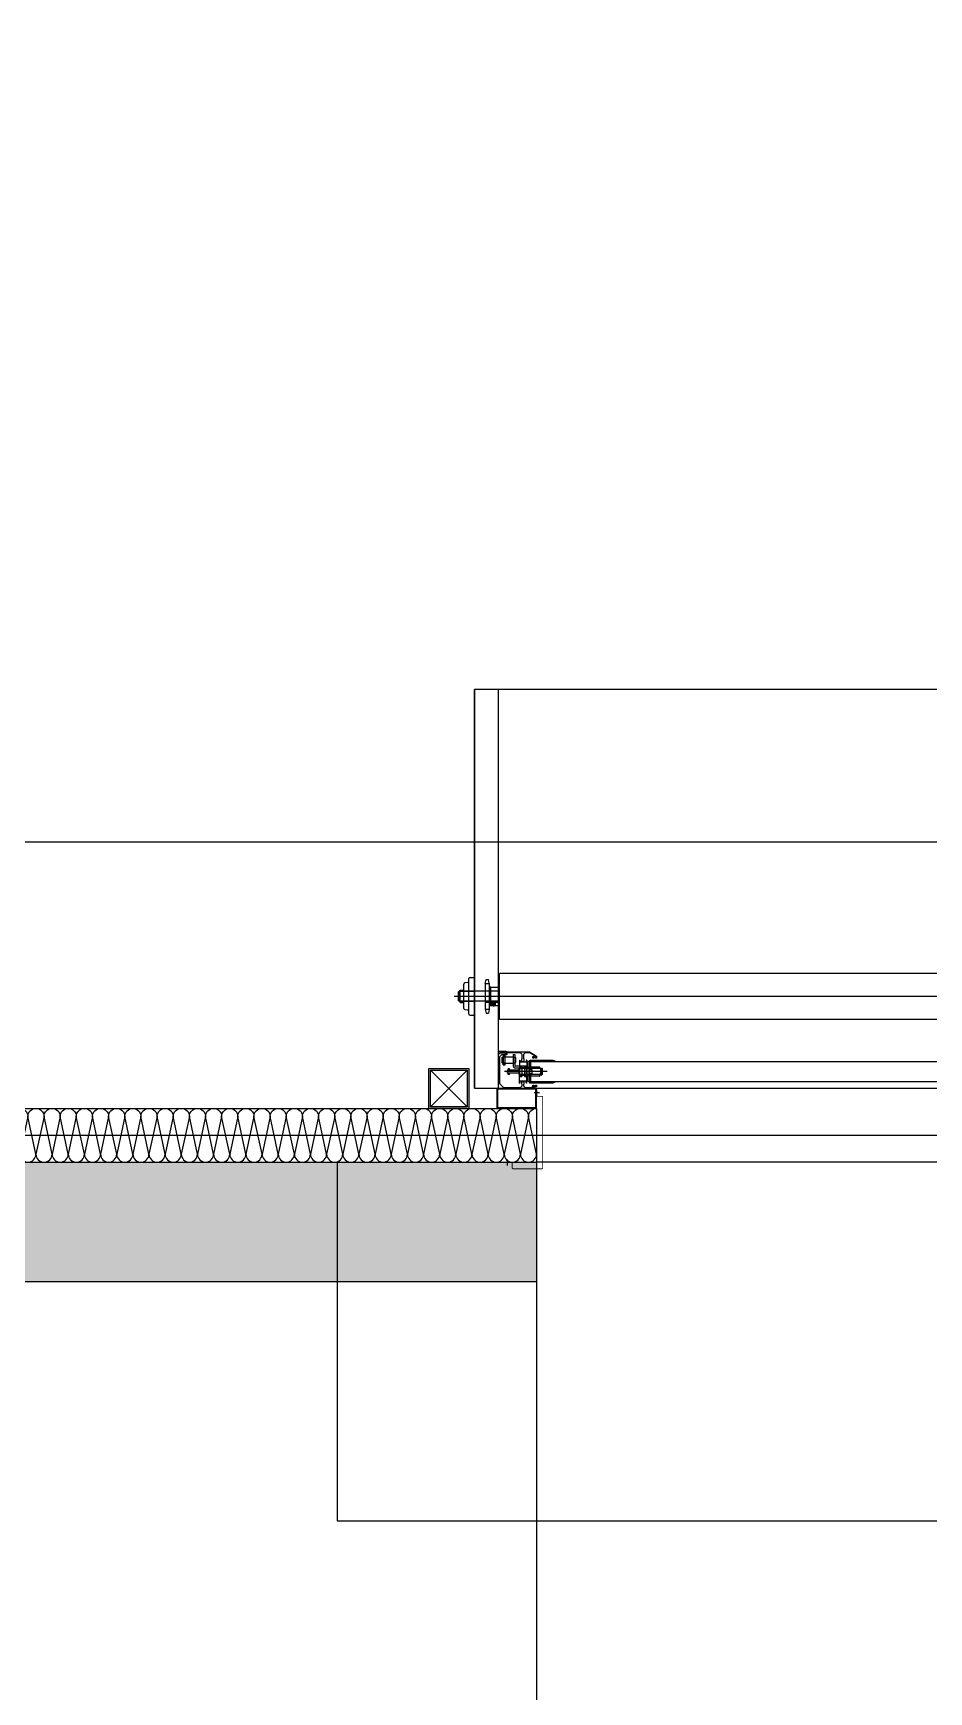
# Model space of a CAD drawing. Header units: millimetres. Extents: x 9 to 147, y 4 to 115.
# Drawn here: x 47.637 to 49.884, y 41.136 to 45.297 of the extents above; entities that cross this region are included whole.
import ezdxf

# ---------------------------------------------------------------- set-up
doc = ezdxf.new("R2010")
doc.units = ezdxf.units.MM
doc.header["$LTSCALE"] = 200
doc.linetypes.add('XR-PLAN$0$HIDDENX2', pattern=[0.75, 0.5, -0.25])
doc.layers.add('AREA', color=30, linetype='Continuous', plot=False)
for name, color, linetype in [('XR-PLAN$0$253', 252, 'Continuous'), ('XR-PLAN$0$AA-WAXM-FRAM', 252, 'Continuous'), ('XR-PLAN$0$COL', 252, 'Continuous'), ('XR-PLAN$0$ELE-6', 252, 'Continuous'), ('XR-PLAN$0$ELE-7', 252, 'Continuous'), ('XR-PLAN$0$HAT', 252, 'Continuous'), ('XR-PLAN$0$HAT-BRICK', 252, 'Continuous'), ('XR-PLAN$0$HAT-INS', 252, 'Continuous'), ('XR-PLAN$0$HID', 252, 'XR-PLAN$0$HIDDENX2'), ('XR-PLAN$0$SHUTTER', 252, 'Continuous'), ('XR-PLAN$0$● 191031_DR 및 VE 반영', 252, 'Continuous')]:
    doc.layers.add(name, color=color, linetype=linetype)

# ---------------------------------------------------------------- blocks, each defined once
blk = doc.blocks.new('*U82')
at = {"layer": 'XR-PLAN$0$HAT-INS'}
for points in [[(-39048.1, 0, -0.414214), (-39063.1, 15), (-39048.1, 85, 1), (-39078.1, 85), (-39063.1, 15, -0.414214), (-39078.1, 0, 0.414214)], [(-39018.1, 0, -0.414214), (-39033.1, 15), (-39018.1, 85, 1), (-39048.1, 85), (-39033.1, 15, -0.414214), (-39048.1, 0, 0.414214)], [(-38988.1, 0, -0.414214), (-39003.1, 15), (-38988.1, 85, 1), (-39018.1, 85), (-39003.1, 15, -0.414214), (-39018.1, 0, 0.414214)], [(-38958.1, 0, -0.414214), (-38973.1, 15), (-38958.1, 85, 1), (-38988.1, 85), (-38973.1, 15, -0.414214), (-38988.1, 0, 0.414214)], [(-38928.1, 0, -0.414214), (-38943.1, 15), (-38928.1, 85, 1), (-38958.1, 85), (-38943.1, 15, -0.414214), (-38958.1, 0, 0.414214)], [(-38898.1, 0, -0.414214), (-38913.1, 15), (-38898.1, 85, 1), (-38928.1, 85), (-38913.1, 15, -0.414214), (-38928.1, 0, 0.414214)], [(-38868.1, 0, -0.414214), (-38883.1, 15), (-38868.1, 85, 1), (-38898.1, 85), (-38883.1, 15, -0.414214), (-38898.1, 0, 0.414214)], [(-38838.1, 0, -0.414214), (-38853.1, 15), (-38838.1, 85, 1), (-38868.1, 85), (-38853.1, 15, -0.414214), (-38868.1, 0, 0.414214)], [(-38808.1, 0, -0.414214), (-38823.1, 15), (-38808.1, 85, 1), (-38838.1, 85), (-38823.1, 15, -0.414214), (-38838.1, 0, 0.414214)], [(-38778.1, 0, -0.414214), (-38793.1, 15), (-38778.1, 85, 1), (-38808.1, 85), (-38793.1, 15, -0.414214), (-38808.1, 0, 0.414214)], [(-38748.1, 0, -0.414214), (-38763.1, 15), (-38748.1, 85, 1), (-38778.1, 85), (-38763.1, 15, -0.414214), (-38778.1, 0, 0.414214)], [(-38718.1, 0, -0.414214), (-38733.1, 15), (-38718.1, 85, 1), (-38748.1, 85), (-38733.1, 15, -0.414214), (-38748.1, 0, 0.414214)], [(-38688.1, 0, -0.414214), (-38703.1, 15), (-38688.1, 85, 1), (-38718.1, 85), (-38703.1, 15, -0.414214), (-38718.1, 0, 0.414214)], [(-38658.1, 0, -0.414214), (-38673.1, 15), (-38658.1, 85, 1), (-38688.1, 85), (-38673.1, 15, -0.414214), (-38688.1, 0, 0.414214)], [(-38628.1, 0, -0.414214), (-38643.1, 15), (-38628.1, 85, 1), (-38658.1, 85), (-38643.1, 15, -0.414214), (-38658.1, 0, 0.414214)], [(-38598.1, 0, -0.414214), (-38613.1, 15), (-38598.1, 85, 1), (-38628.1, 85), (-38613.1, 15, -0.414214), (-38628.1, 0, 0.414214)], [(-38568.1, 0, -0.414214), (-38583.1, 15), (-38568.1, 85, 1), (-38598.1, 85), (-38583.1, 15, -0.414214), (-38598.1, 0, 0.414214)], [(-38538.1, 0, -0.414214), (-38553.1, 15), (-38538.1, 85, 1), (-38568.1, 85), (-38553.1, 15, -0.414214), (-38568.1, 0, 0.414214)], [(-38508.1, 0, -0.414214), (-38523.1, 15), (-38508.1, 85, 1), (-38538.1, 85), (-38523.1, 15, -0.414214), (-38538.1, 0, 0.414214)], [(-38478.1, 0, -0.414214), (-38493.1, 15), (-38478.1, 85, 1), (-38508.1, 85), (-38493.1, 15, -0.414214), (-38508.1, 0, 0.414214)], [(-38448.1, 0, -0.414214), (-38463.1, 15), (-38448.1, 85, 1), (-38478.1, 85), (-38463.1, 15, -0.414214), (-38478.1, 0, 0.414214)], [(-38418.1, 0, -0.414214), (-38433.1, 15), (-38418.1, 85, 1), (-38448.1, 85), (-38433.1, 15, -0.414214), (-38448.1, 0, 0.414214)], [(-38388.1, 0, -0.414214), (-38403.1, 15), (-38388.1, 85, 1), (-38418.1, 85), (-38403.1, 15, -0.414214), (-38418.1, 0, 0.414214)], [(-38358.1, 0, -0.414214), (-38373.1, 15), (-38358.1, 85, 1), (-38388.1, 85), (-38373.1, 15, -0.414214), (-38388.1, 0, 0.414214)], [(-38328.1, 0, -0.414214), (-38343.1, 15), (-38328.1, 85, 1), (-38358.1, 85), (-38343.1, 15, -0.414214), (-38358.1, 0, 0.414214)], [(-38298.1, 0, -0.414214), (-38313.1, 15), (-38298.1, 85, 1), (-38328.1, 85), (-38313.1, 15, -0.414214), (-38328.1, 0, 0.414214)], [(-38268.1, 0, -0.414214), (-38283.1, 15), (-38268.1, 85, 1), (-38298.1, 85), (-38283.1, 15, -0.414214), (-38298.1, 0, 0.414214)], [(-38238.1, 0, -0.414214), (-38253.1, 15), (-38238.1, 85, 1), (-38268.1, 85), (-38253.1, 15, -0.414214), (-38268.1, 0, 0.414214)], [(-38208.1, 0, -0.414214), (-38223.1, 15), (-38208.1, 85, 1), (-38238.1, 85), (-38223.1, 15, -0.414214), (-38238.1, 0, 0.414214)], [(-38178.1, 0, -0.414214), (-38193.1, 15), (-38178.1, 85, 1), (-38208.1, 85), (-38193.1, 15, -0.414214), (-38208.1, 0, 0.414214)], [(-38148.1, 0, -0.414214), (-38163.1, 15), (-38148.1, 85, 1), (-38178.1, 85), (-38163.1, 15, -0.414214), (-38178.1, 0, 0.414214)], [(-38118.1, 0, -0.414214), (-38133.1, 15), (-38118.1, 85, 1), (-38148.1, 85), (-38133.1, 15, -0.414214), (-38148.1, 0, 0.414214)]]:
    blk.add_lwpolyline(points, format="xyb", dxfattribs=at)
blk = doc.blocks.new('XR-PLAN$0$SQ-PIPE-100X100X4.5TP')
at = {"layer": 'XR-PLAN$0$AA-WAXM-FRAM'}
for p, q in [((-96, 96), (-4, 4)), ((-4, 96), (-96, 4))]:
    blk.add_line(p, q, dxfattribs=at)
for points in [[(0, 100), (0, 0), (-100, 0), (-100, 100)], [(-4, 96), (-4, 4), (-96, 4), (-96, 96)]]:
    blk.add_lwpolyline(points, close=True, dxfattribs=at)
blk = doc.blocks.new('XR-PLAN$0$X-PIPE-1PL')
blk.add_blockref('XR-PLAN$0$SQ-PIPE-100X100X4.5TP', (7230, -43300))
blk = doc.blocks.new('XR-PLAN$0$A$C6EAA444C')
for p, q in [((0, 23.7), (0, 0.3)), ((0, 23.7), (0, 23.1)), ((0, 20.4), (0, 19.8)), ((0, 3.6), (0, 4.2)), ((0, 0.3), (0, 0.9)), ((1.8, 22.9), (0.2, 22.9)), ((1.8, 20.6), (0.2, 20.6)), ((1.8, 3.4), (0.2, 3.4)), ((1.8, 1.1), (0.2, 1.1)), ((4.7, 24), (0.3, 24)), ((0.3, 19.5), (4.7, 19.5)), ((0.3, 4.5), (4.7, 4.5)), ((4.7, 0), (0.3, 0)), ((4.8, 22.9), (3.2, 22.9)), ((4.8, 20.6), (3.2, 20.6)), ((4.8, 3.4), (3.2, 3.4)), ((4.8, 1.1), (3.2, 1.1)), ((5, 0.3), (5, 23.7)), ((5, 23.1), (5, 23.7)), ((5, 19.8), (5, 20.4)), ((5, 4.2), (5, 3.6)), ((5, 0.9), (5, 0.3))]:
    blk.add_line(p, q)
for centre in [(2.5, 21.8), (2.5, 2.2)]:
    blk.add_circle(centre, 1.37)
for centre, radius, start, end in [((0.3, 23.7), 0.3, 90, 180), ((0.2, 23.1), 0.2, 180, 270), ((0.2, 20.4), 0.2, 90, 180), ((0.3, 19.8), 0.3, 180, 270), ((0.3, 4.2), 0.3, 90, 180), ((0.2, 3.6), 0.2, 180, 270), ((0.2, 0.9), 0.2, 90, 180), ((0.3, 0.3), 0.3, 180, 270), ((4.7, 23.7), 0.3, 0, 90), ((4.7, 19.8), 0.3, 270, 0), ((4.7, 4.2), 0.3, 0, 90), ((4.7, 0.3), 0.3, 270, 0), ((4.8, 23.1), 0.2, 270, 0), ((4.8, 20.4), 0.2, 0, 90), ((4.8, 3.6), 0.2, 270, 0), ((4.8, 0.9), 0.2, 0, 90)]:
    blk.add_arc(centre, radius, start, end)
blk = doc.blocks.new('XR-PLAN$0$디펜스도어')
for p, q in [((-1560.7, -928.3, -41.7), (-1560.7, 71.7, -41.7)), ((-1500.7, 71.7, -41.7), (-1560.7, 71.7, -41.7)), ((-1500.7, -928.3, -41.7), (-1500.7, 71.7, -41.7)), ((-1577.3, -663, -41.7), (-1585.1, -664.1, -41.7)), ((-1574.7, -742.1, -41.7), (-1574.7, -653.1, -41.7)), ((-1574.7, -660, -41.7), (-1574.7, -653.1, -41.7)), ((-1571.7, -650.1, -41.7), (-1560.7, -650.1, -41.7)), ((-1560.7, -745.1, -41.7), (-1560.7, -650.1, -41.7)), ((-1533.8, -665.6, -41.7), (-1531.8, -655.6, -41.7)), ((-1533.8, -665.6, -41.7), (-1531.8, -655.6, -41.7)), ((-1533.8, -665.6, -41.7), (-1533.8, -729.7, -41.7)), ((-1533.8, -665.6, -41.7), (-1523.8, -665.6, -41.7)), ((-1531.8, -655.6, -41.7), (-1525.8, -655.6, -41.7)), ((-1523.8, -665.6, -41.7), (-1525.8, -655.6, -41.7)), ((-1523.8, -665.6, -41.7), (-1523.8, -729.7, -41.7)), ((-1497.8, -754.8, -41.7), (-1497.8, -640.5, -41.7)), ((2687.9, -640.5, -41.7), (-1497.8, -640.5, -41.7)), ((-1612.1, -697.6, -41.7), (2905, -697.6, -41.7)), ((-1600.5, -686.1, -41.7), (-1599.5, -685.1, -41.7)), ((-1600.5, -709.1, -41.7), (-1600.5, -686.1, -41.7)), ((-1497.8, -685.1, -41.7), (-1599.5, -685.1, -41.7)), ((-1599.5, -710.1, -41.7), (-1599.5, -685.1, -41.7)), ((-1596.4, -713.1, -41.7), (-1596.4, -682.1, -41.7)), ((-1596.4, -682.1, -41.7), (-1587.7, -682.1, -41.7)), ((-1596.4, -685.1, -41.7), (-1560.7, -685.1, -41.7)), ((-1587.7, -728.2, -41.7), (-1587.7, -667.1, -41.7)), ((-1498.8, -685.1, -41.7), (-1533.8, -685.1, -41.7)), ((-1520.8, -674.6, -41.7), (-1523.8, -671.6, -41.7)), ((-1520.8, -674.6, -41.7), (-1520.8, -720.6, -41.7)), ((-1520.8, -674.6, -41.7), (-1500.8, -674.6, -41.7)), ((-1500.8, -674.6, -41.7), (-1498.8, -676.6, -41.7)), ((-1500.8, -720.6, -41.7), (-1500.8, -674.6, -41.7)), ((-1498.8, -718.6, -41.7), (-1498.8, -676.6, -41.7)), ((-1599.5, -710.1, -41.7), (-1600.5, -709.1, -41.7)), ((-1497.8, -710.1, -41.7), (-1599.5, -710.1, -41.7)), ((-1596.4, -710.1, -41.7), (-1560.7, -710.1, -41.7)), ((-1596.4, -713.1, -41.7), (-1587.7, -713.1, -41.7)), ((-1577.3, -732.3, -41.7), (-1585.1, -731.2, -41.7)), ((-1571.7, -745.1, -41.7), (-1560.7, -745.1, -41.7)), ((-1498.8, -710.1, -41.7), (-1533.8, -710.1, -41.7)), ((-1498.8, -713.1, -41.7), (-1533.8, -713.1, -41.7)), ((-1533.8, -729.7, -41.7), (-1523.8, -729.7, -41.7)), ((-1533.8, -729.7, -41.7), (-1531.8, -739.6, -41.7)), ((-1533.8, -729.7, -41.7), (-1531.8, -739.6, -41.7)), ((-1531.8, -739.6, -41.7), (-1525.8, -739.6, -41.7)), ((-1523.8, -729.7, -41.7), (-1525.8, -739.6, -41.7)), ((-1520.8, -720.6, -41.7), (-1523.8, -723.6, -41.7)), ((-1520.8, -720.6, -41.7), (-1500.8, -720.6, -41.7)), ((-1516.4, -720.6, -41.7), (-1516.4, -713.1, -41.7)), ((-1515.7, -720.6, -41.7), (-1515.7, -713.1, -41.7)), ((-1512.4, -723.6, -41.7), (-1512.4, -708.9, -41.7)), ((-1509.1, -720.6, -41.7), (-1509.1, -713.1, -41.7)), ((-1508.4, -720.6, -41.7), (-1508.4, -713.1, -41.7)), ((-1500.8, -720.6, -41.7), (-1498.8, -718.6, -41.7)), ((-1497.8, -754.8, -41.7), (2687.9, -754.8, -41.7)), ((-1491.2, -850.6, -5), (-1490.7, -850.1, -5)), ((-1491.2, -864.6, -5), (-1491.2, -850.6, -5)), ((-1490.7, -865.1, -5), (-1491.2, -864.6, -5)), ((-1489.7, -850.1, -5), (-1490.7, -850.1, -5)), ((-1490.7, -865.1, -5), (-1490.7, -850.1, -5)), ((-1489.7, -865.1, -5), (-1490.7, -865.1, -5)), ((-1489.7, -865.1, -5), (-1489.7, -850.1, -5)), ((-1488.7, -869.3, -5), (-1488.7, -850.1, -5)), ((-1483.7, -850.1, -5), (-1488.7, -850.1, -5)), ((-1483.7, -865.1, -5), (-1488.7, -865.1, -5)), ((-1483.7, -849.6, -5), (-1464, -849.6, -5)), ((-1483.7, -865.6, -5), (-1483.7, -849.6, -5)), ((-1483.7, -865.6, -5), (-1464, -865.6, -5)), ((-1464, -843.6, -5), (-1459.5, -843.6, -5)), ((-1464, -843.6, -5), (-1464, -870.6, -5)), ((-1464, -850.6, -5), (-1458.5, -850.6, -5)), ((-1464, -864.6, -5), (-1458.5, -864.6, -5)), ((-1459.5, -843.6, -5), (-1459.5, -850.6, -5)), ((-1459.5, -864.6, -5), (-1459.5, -870.6, -5)), ((-1458.5, -850.6, -5), (-1458, -851.1, -5)), ((-1458.5, -864.6, -5), (-1458.5, -850.6, -5)), ((-1458.5, -864.6, -5), (-1458, -864.1, -5)), ((-1458, -851.1, -5), (-1458, -864.1, -5)), ((-1426.5, -873.1, -5), (-1457, -873.1, -5)), ((-1448, -857.8, -5), (-1447, -857.8, -5)), ((-1448, -857.8, -5), (-1447, -857.8, -5)), ((-1448, -857.8, -5), (-1448, -879.1, -5)), ((-1447, -857.8, -5), (-1446, -859.8, -5)), ((-1446, -859.8, -5), (-1446, -862.8, -5)), ((-1431.5, -862.8, -5), (-1446, -862.8, -5)), ((-1430.5, -857.8, -5), (-1431.5, -859.8, -5)), ((-1431.5, -859.8, -5), (-1431.5, -862.8, -5)), ((-1429.5, -857.8, -5), (-1430.5, -857.8, -5)), ((-1429.5, -857.8, -5), (-1429.5, -879.1, -5)), ((-1422, -861.6, -5), (-1426.5, -861.6, -5)), ((-1422, -861.6, -5), (-1426.5, -861.6, -5)), ((-1426.5, -911.6, -5), (-1426.5, -861.6, -5)), ((-1422, -911.6, -5), (-1422, -861.6, -5)), ((-1422, -911.6, -5), (-1422, -861.6, -5)), ((-1378.8, -886.6, -5), (-1485.6, -886.6, -5)), ((-1478, -889.6, -5), (-1478, -883.6, -5)), ((-1449.5, -882.6, -5), (-1477, -882.6, -5)), ((-1449.5, -890.6, -5), (-1477, -890.6, -5)), ((-1473, -879.6, -5), (-1476, -879.6, -5)), ((-1476, -882.6, -5), (-1476, -879.6, -5)), ((-1476, -893.6, -5), (-1476, -890.6, -5)), ((-1473, -893.6, -5), (-1476, -893.6, -5)), ((-1473, -882.6, -5), (-1473, -879.6, -5)), ((-1473, -893.6, -5), (-1473, -890.6, -5)), ((-1426.5, -877.6, -5), (-1457, -877.6, -5)), ((-1449, -893.6, -5), (-1449, -879.6, -5)), ((-1448, -879.1, -5), (-1448.5, -879.1, -5)), ((-1448, -894.1, -5), (-1448.5, -894.1, -5)), ((-1448, -874.6, -5), (-1442, -874.6, -5)), ((-1448, -915.3, -5), (-1448, -894.1, -5)), ((-1448, -898.6, -5), (-1442, -898.6, -5)), ((-1448, -915.3, -5), (-1447, -915.3, -5)), ((-1448, -915.3, -5), (-1447, -915.3, -5)), ((-1447, -874.6, -5), (-1447, -879.1, -5)), ((-1432, -879.1, -5), (-1447, -879.1, -5)), ((-1432, -879.1, -5), (-1447, -879.1, -5)), ((-1447, -898.6, -5), (-1447, -894.1, -5)), ((-1432, -894.1, -5), (-1447, -894.1, -5)), ((-1447, -915.3, -5), (-1446, -913.3, -5)), ((-1446, -913.3, -5), (-1446, -910.3, -5)), ((-1431.5, -910.3, -5), (-1446, -910.3, -5)), ((-1442, -877, -5), (-1442, -874.6, -5)), ((-1437, -877, -5), (-1442, -877, -5)), ((-1442, -896.2, -5), (-1442, -898.6, -5)), ((-1437, -896.2, -5), (-1442, -896.2, -5)), ((-1429.5, -874.6, -5), (-1435.5, -874.6, -5)), ((-1435.5, -877, -5), (-1435.5, -874.6, -5)), ((-1435.5, -896.2, -5), (-1435.5, -898.6, -5)), ((-1429.5, -898.6, -5), (-1435.5, -898.6, -5)), ((-1431.5, -913.3, -5), (-1431.5, -910.3, -5)), ((-1430.5, -915.3, -5), (-1431.5, -913.3, -5)), ((-1394, -879.1, -5), (-1431, -879.1, -5)), ((-1394, -894.1, -5), (-1431, -894.1, -5)), ((-1430.5, -874.6, -5), (-1430.5, -879.1, -5)), ((-1430.5, -898.6, -5), (-1430.5, -894.1, -5)), ((-1429.5, -915.3, -5), (-1430.5, -915.3, -5)), ((-1429.5, -915.3, -5), (-1429.5, -894.1, -5)), ((-1428.5, -879.1, -5), (-1428.5, -877.1, -5)), ((-1397, -879, -5), (-1428.5, -879, -5)), ((-1428.5, -896.1, -5), (-1428.5, -894.1, -5)), ((-1397, -894.2, -5), (-1428.5, -894.2, -5)), ((-1422, -876.1, -5), (-1427.5, -876.1, -5)), ((-1422, -897.1, -5), (-1427.5, -897.1, -5)), ((-1426.5, -911.6, -5), (-1422, -911.6, -5)), ((-1426.5, -911.6, -5), (-1422, -911.6, -5)), ((-1398, -875.1, -5), (-1422, -875.1, -5)), ((-1398, -898.1, -5), (-1422, -898.1, -5)), ((-1397, -879.1, -5), (-1397, -876.1, -5)), ((-1397, -897.1, -5), (-1397, -894.1, -5)), ((-1394, -894.1, -5), (-1394, -879.1, -5)), ((-1393, -894.1, -5), (-1393, -879.1, -5)), ((-1391, -879.1, -5), (-1393, -879.1, -5)), ((-1391, -894.1, -5), (-1393, -894.1, -5)), ((-1391, -879.1, -5), (-1391, -894.1, -5)), ((-1390, -880.1, -5), (-1391, -879.1, -5)), ((-1391, -894.1, -5), (-1390, -893.1, -5)), ((-1390, -893.1, -5), (-1390, -880.1, -5)), ((-1397.6, -939.4, -41.7), (-1411.3, -939.4, -41.7)), ((-1477.8, -1122.4, -41.7), (-1477.8, -1107.1, -41.7))]:
    blk.add_line(p, q)
at = {"ltscale": 0.5}
blk.add_line((-1549.7, -697.6, -41.7), (-1493, -697.6, -41.7), dxfattribs=at)
at = {"elevation": -41.7}
for points in [[(-1404.9, -852.3, -0.414214), (-1405.4, -852.8), (-1407.4, -852.8, -0.414214), (-1407.6, -852.6), (-1407.6, -851.9, -0.414214), (-1407.4, -851.7), (-1406.3, -851.7, 0.415492), (-1406.1, -851.5), (-1406.1, -850.3, 0.414214), (-1406.3, -850.1), (-1413, -850.1, 0.412936), (-1413.2, -850.3), (-1413.2, -851.5, 0.415492), (-1413, -851.7), (-1411.9, -851.7, -0.414214), (-1411.7, -851.9), (-1411.7, -852.6, -0.414214), (-1411.9, -852.8), (-1413.9, -852.8, -0.414214), (-1414.4, -852.3), (-1414.4, -849.1, -0.414214), (-1413.9, -848.6), (-1409, -848.6, 0.756052), (-1408.7, -847.7), (-1421.8, -839.7, 0.138918), (-1422.1, -839.6), (-1434, -839.6), (-1438, -843.6), (-1438, -853.8), (-1437, -854.8), (-1437, -860.8, -0.414214), (-1438, -861.8), (-1441, -861.8, -0.414214), (-1442, -860.8), (-1442, -854.8), (-1441, -853.8), (-1441, -843.6), (-1445, -839.6), (-1480, -839.6), (-1480, -842.1), (-1483, -842.1), (-1483, -838.6), (-1496.9, -838.6, 0.414214), (-1497.2, -838.9), (-1497.2, -840.8, -0.414214), (-1497.5, -841.1), (-1500.4, -841.1, -0.414214), (-1500.7, -840.8), (-1500.7, -836.1, -0.414214), (-1500.2, -835.6), (-1491.1, -835.6), (-1490.9, -835.8), (-1490.7, -835.6), (-1483, -835.6), (-1481.1, -836.5, 0.116434), (-1480.9, -836.6), (-1466.1, -836.6), (-1465.4, -837.1), (-1436.9, -837.1), (-1436.1, -836.6), (-1423.1, -836.6, -0.138918), (-1422.9, -836.7), (-1405.2, -847.6, -0.260316), (-1404.9, -848)], [(-1500.5, -860.9), (-1500.7, -860.7), (-1500.7, -841.6, -0.414214), (-1500.2, -841.1), (-1497.3, -841.1, 0.414214), (-1497, -840.8), (-1497, -839.4, -0.414214), (-1496.7, -839.1), (-1491.1, -839.1), (-1490.9, -839.3), (-1490.7, -839.1), (-1483.2, -839.1), (-1483.2, -842.1), (-1480, -842.1), (-1480, -844.3, -0.414214), (-1480.3, -844.6), (-1493.1, -844.6, 0.198912), (-1493.3, -844.7), (-1498.1, -849.5, 0.198912), (-1498.2, -849.7), (-1498.2, -916.2, 0.198912), (-1498.1, -916.4), (-1488.3, -926.2, 0.198912), (-1488.1, -926.3), (-1445, -926.3), (-1441, -922.3), (-1441, -919.3), (-1442, -918.3), (-1442, -912.3, -0.414214), (-1441, -911.3), (-1438, -911.3, -0.414214), (-1437, -912.3), (-1437, -918.3), (-1438, -919.3), (-1438, -922.3), (-1434, -926.3), (-1422.5, -926.3), (-1414.6, -924.4, 0.344151), (-1414.4, -924.1), (-1414.4, -920.8, -0.414214), (-1413.9, -920.3), (-1411.9, -920.3, -0.414214), (-1411.7, -920.5), (-1411.7, -921.3, -0.414214), (-1411.9, -921.5), (-1413, -921.5, 0.414214), (-1413.2, -921.7), (-1413.2, -922.8, 0.414214), (-1413, -923), (-1406.3, -923, 0.414214), (-1406.1, -922.8), (-1406.1, -921.7, 0.415492), (-1406.3, -921.5), (-1407.4, -921.5, -0.414214), (-1407.6, -921.3), (-1407.6, -920.5, -0.414214), (-1407.4, -920.3), (-1405.4, -920.3, -0.414214), (-1404.9, -920.8), (-1404.9, -924.1, -0.344151), (-1405.3, -924.6), (-1422.2, -928.8), (-1500.2, -928.8, -0.414214), (-1500.7, -928.3), (-1500.7, -906.1), (-1500.5, -905.9), (-1500.7, -905.7), (-1500.7, -861.1)], [(-1408.9, -928.8), (-1500.9, -928.8, 0.414214), (-1504.9, -932.8), (-1504.9, -974.8, 0.414214), (-1500.9, -978.8), (-1408.9, -978.8, 0.414214), (-1404.9, -974.8), (-1404.9, -932.8, 0.414214)], [(-1408.9, -930.8), (-1500.9, -930.8, 0.414214), (-1502.9, -932.8), (-1502.9, -974.8, 0.414214), (-1500.9, -976.8), (-1408.9, -976.8, 0.414214), (-1406.9, -974.8), (-1406.9, -932.8, 0.414214)]]:
    blk.add_lwpolyline(points, format="xyb", close=True, dxfattribs=at)
for points in [[(-1488.7, -851.1), (-1489.7, -851.1), (-1489.7, -849.1), (-1488.7, -849.1)], [(-1488.7, -864.1), (-1489.7, -864.1), (-1489.7, -866.1), (-1488.7, -866.1)], [(-1448, -880.1), (-1447, -880.1), (-1447, -878.1), (-1448, -878.1)], [(-1448, -893.1), (-1447, -893.1), (-1447, -895.1), (-1448, -895.1)], [(-1429.5, -880.1), (-1430.5, -880.1), (-1430.5, -878.1), (-1429.5, -878.1)], [(-1429.5, -893.1), (-1430.5, -893.1), (-1430.5, -895.1), (-1429.5, -895.1)], [(-1393, -880.1), (-1394, -880.1), (-1394, -878.1), (-1393, -878.1)], [(-1393, -893.1), (-1394, -893.1), (-1394, -895.1), (-1393, -895.1)]]:
    blk.add_lwpolyline(points, close=True, dxfattribs=at)
at = {"elevation": -5}
blk.add_lwpolyline([(-1422, -915.3), (-1422, -886.6), (-1421.9, -886.6), (-1422, -886.5), (-1422, -858.1, -0.414214), (-1421.7, -857.8), (-1364, -857.8, -0.095415), (-1363.9, -857.9), (-1359.2, -859.8, -0.306678), (-1359, -860), (-1359, -861, -0.414214), (-1359.3, -861.3), (-1363.7, -861.3, -0.414214), (-1364, -861), (-1364, -859.8), (-1420, -859.8), (-1420, -881.1), (-1417, -881.1), (-1417, -892.1), (-1420, -892.1), (-1420, -913.3), (-1364, -913.3), (-1364, -912.1, -0.414214), (-1363.7, -911.8), (-1359.3, -911.8, -0.414214), (-1359, -912.1), (-1359, -913.1, -0.306678), (-1359.2, -913.4), (-1363.9, -915.3, -0.095415), (-1364, -915.3), (-1421.7, -915.3, -0.414214), (-1422, -915)], format="xyb", dxfattribs=at)
for points in [[(-1426, -879), (-1426, -879.1)], [(-1426, -894.1), (-1426, -894.2)]]:
    blk.add_lwpolyline(points, dxfattribs=at)
at = {"const_width": 2, "elevation": -41.7}
blk.add_lwpolyline([(-1487.4, -1114.9), (-1468.3, -1114.9, -0.414214), (-1466.3, -1116.9), (-1466.3, -1128.4, 0.414214), (-1464.3, -1130.4), (-1391.7, -1130.4, 0.414214), (-1389.7, -1128.4), (-1389.7, -950.7, 0.414214), (-1391.7, -948.7), (-1401.8, -948.7, -0.414214), (-1403.8, -946.7), (-1403.8, -932.1)], format="xyb", dxfattribs=at)
for centre, radius, start, end in [((-1584.7, -667.1, -41.7), 3, 98.1405, 180), ((-1577.7, -660, -41.7), 3, 278.1405, 0), ((-1571.7, -653.1, -41.7), 3, 90, 180), ((-1584.7, -728.2, -41.7), 3, 180, 261.8595), ((-1577.7, -735.2, -41.7), 3, 0, 81.8595), ((-1571.7, -742.1, -41.7), 3, 180, 270), ((-1457, -870.6, -5), 7, 180, 270), ((-1457, -870.6, -5), 2.5, 180, 270), ((-1477, -883.6, -5), 1, 90, 180), ((-1477, -889.6, -5), 1, 180, 270), ((-1449.5, -882.1, -5), 0.5, 270, 0), ((-1449.5, -891.1, -5), 0.5, 0, 90), ((-1448.5, -879.6, -5), 0.5, 90, 180), ((-1448.5, -893.6, -5), 0.5, 180, 270), ((-1427.5, -877.1, -5), 1, 90, 180), ((-1427.5, -896.1, -5), 1, 180, 270), ((-1398, -876.1, -5), 1, 0, 90), ((-1398, -897.1, -5), 1, 270, 0)]:
    blk.add_arc(centre, radius, start, end)
at = {"layer": 'XR-PLAN$0$253', "ltscale": 2}
blk.add_line((-1420, -911.8, 9.6), (2610.1, -911.8, 5), dxfattribs=at)
at = {"layer": 'XR-PLAN$0$COL', "ltscale": 2}
blk.add_line((-1420, -861.4, -5), (2610.1, -861.4, 5), dxfattribs=at)
at = {"layer": 'XR-PLAN$0$● 191031_DR 및 VE 반영', "elevation": -41.7}
blk.add_lwpolyline([(-1560.7, -928.3), (2750.8, -928.3), (2750.8, 71.7), (-1560.7, 71.7)], close=True, dxfattribs=at)
at = {"color": 0, "transparency": 33554687, "extrusion": (0, 0, -1), "xscale": -1, "zscale": -1, "rotation": 180}
for p in [(1483.7, -845.6, 5), (1430.5, -874.6, 5)]:
    blk.add_blockref('XR-PLAN$0$A$C6EAA444C', p, dxfattribs=at)
at = {"color": 0, "transparency": 33554687, "xscale": -1, "rotation": 180}
blk.add_blockref('XR-PLAN$0$A$C6EAA444C', (-1447, -874.6, -5), dxfattribs=at)

msp = doc.modelspace()

# ---------------------------------------------------------------- hatches: boundary and pattern name
at = {"layer": 'XR-PLAN$0$HAT-BRICK'}
h = msp.add_hatch(dxfattribs=at)
h.set_pattern_fill('GRAVEL', color=256, scale=0.01)
h.paths.add_polyline_path([(41.065, 42.4652), (48.9, 42.4652), (48.9, 42.1652), (41.065, 42.1652)])

# ---------------------------------------------------------------- linework, layer by layer
at = {"layer": 'AREA'}
msp.add_lwpolyline([(113.1675, 86.2675), (41.1325, 86.2675), (41.1325, 42.5327), (113.1675, 42.5327)], close=True, dxfattribs=at)
at = {"layer": 'XR-PLAN$0$AA-WAXM-FRAM'}
msp.add_lwpolyline([(57.8, 86.2), (41.2, 86.2), (41.2, 42.6), (48.61, 42.6)], dxfattribs=at)
at = {"layer": 'XR-PLAN$0$ELE-6'}
for p, q in [((45.5, 42.6), (48.9, 42.6)), ((45.5, 42.465), (48.9, 42.465))]:
    msp.add_line(p, q, dxfattribs=at)
msp.add_lwpolyline([(48.9, 42.6), (48.9, 42.465)], dxfattribs=at)
at = {"layer": 'XR-PLAN$0$ELE-7', "ltscale": 5}
msp.add_lwpolyline([(58.1939, 55.9), (41.7, 55.9), (41.7, 43.269), (58.1939, 43.269)], close=True, dxfattribs=at)
at = {"layer": 'XR-PLAN$0$ELE-7'}
msp.add_lwpolyline([(41.065, 42.4652), (48.9, 42.4652), (48.9, 42.1652), (41.065, 42.1652)], close=True, dxfattribs=at)
at = {"layer": 'XR-PLAN$0$HAT'}
msp.add_lwpolyline([(48.9, 38.765), (52.9, 38.765), (52.9, 42.465), (48.9, 42.465)], close=True, dxfattribs=at)
at = {"layer": 'XR-PLAN$0$HID', "ltscale": 2}
msp.add_lwpolyline([(48.4, 42.465), (48.4, 41.565), (53.4, 41.565), (53.4, 42.465)], dxfattribs=at)

# ---------------------------------------------------------------- block references
at = {"xscale": 0.001, "yscale": 0.001, "zscale": 0.001}
msp.add_blockref('XR-PLAN$0$X-PIPE-1PL', (41.5, 85.9), dxfattribs=at)
at = {"layer": 'XR-PLAN$0$HAT-INS', "xscale": 0.00135, "yscale": 0.00135, "zscale": 0.00135, "rotation": 180}
msp.add_blockref('*U82', (-3.8555, 42.6), dxfattribs=at)
at = {"layer": 'XR-PLAN$0$SHUTTER', "xscale": 0.001, "yscale": 0.001, "zscale": 0.001}
msp.add_blockref('XR-PLAN$0$디펜스도어', (50.305, 43.5788, 0.0417), dxfattribs=at)

doc.saveas('drawing.dxf')
